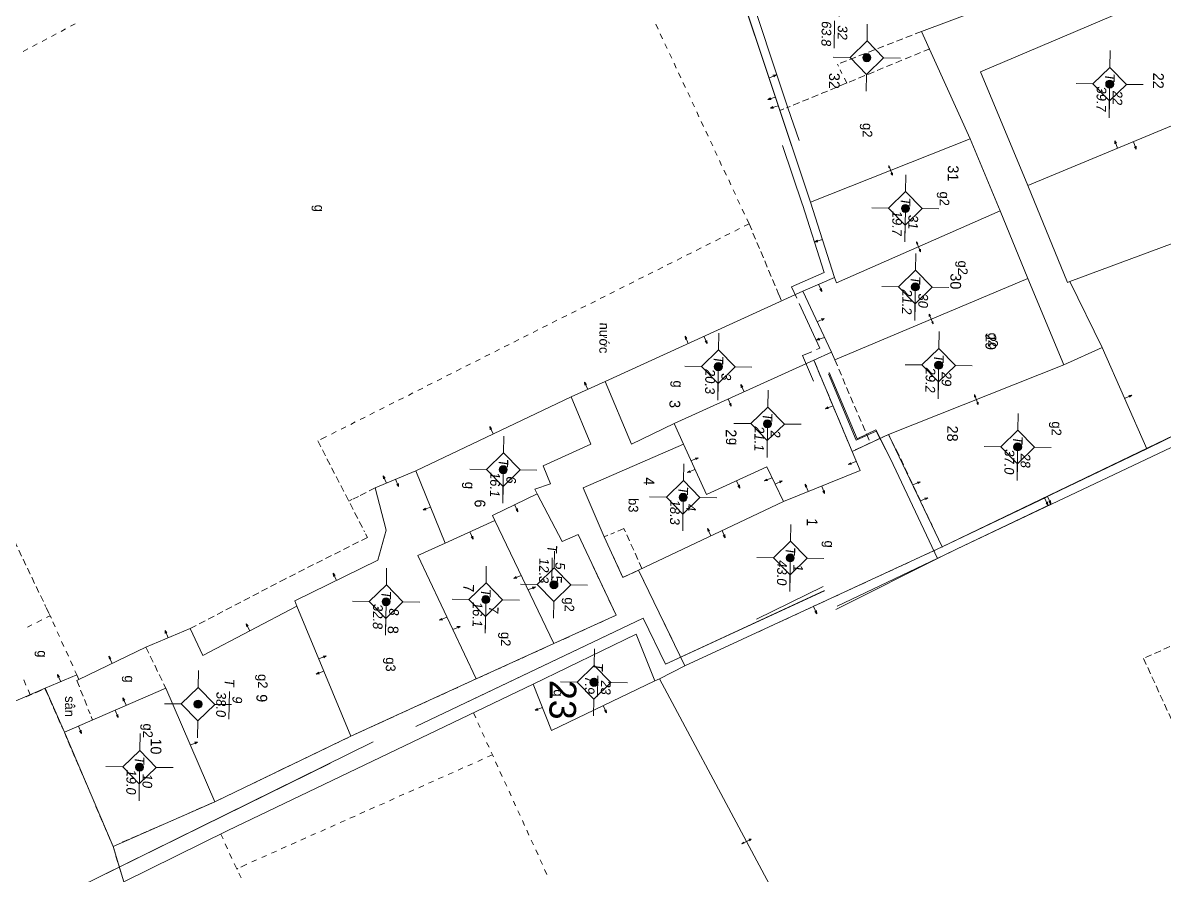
# Model space of a CAD drawing. Extents: x 601689 to 602595, y 1189742 to 1190763.
# Drawn here: x 602306.85 to 602349.33, y 1190110.62 to 1190142.35 of the extents above; entities that cross this region are included whole.
import ezdxf
from ezdxf.enums import TextEntityAlignment as Align

# ---------------------------------------------------------------- set-up
doc = ezdxf.new("R2010")
doc.units = 0
doc.header["$MEASUREMENT"] = 0
doc.linetypes.add('HIDDEN', pattern=[0.375, 0.25, -0.125])
for name, color, linetype in [('10', 250, 'Continuous'), ('11', 7, 'Continuous'), ('13', 7, 'Continuous'), ('14', 7, 'Continuous'), ('15', 7, 'Continuous'), ('16', 7, 'Continuous'), ('22', 7, 'Continuous'), ('25', 7, 'Continuous'), ('53', 7, 'Continuous'), ('57', 7, 'Continuous')]:
    doc.layers.add(name, color=color, linetype=linetype)
doc.styles.add('TXT', font='vnshx.shx')

# ---------------------------------------------------------------- blocks, each defined once
blk = doc.blocks.new('NH3R')
at = {"layer": '16', "color": 7, "linetype": 'Continuous', "lineweight": 0}
for p, q in [((0, 0), (0.297, -0.005)), ((0.297, -0.005), (0.186, 0.031)), ((0.297, -0.005), (0.189, -0.033))]:
    blk.add_line(p, q, dxfattribs=at)
blk = doc.blocks.new('*M554554554554')
at = {"layer": '13', "color": 3, "linetype": 'Continuous', "lineweight": 0}
blk.add_line((602714.827, 1190002.488), (602715.847, 1190002.488), dxfattribs=at)
at = {"layer": '13', "color": 3, "linetype": 'Continuous', "lineweight": 0, "style": 'TXT', "oblique": 7.6055}
blk.add_text('T', height=0.36, dxfattribs=at).set_placement((602714.63, 1190002.488), align=Align.MIDDLE_RIGHT)
for s, p in [('1', (602714.977, 1190002.788)), ('43.0', (602714.827, 1190002.188))]:
    blk.add_text(s, height=0.36, dxfattribs=at).set_placement(p, align=Align.MIDDLE_LEFT)
blk = doc.blocks.new('*M555555555555')
at = {"layer": '13', "color": 3, "linetype": 'Continuous', "lineweight": 0}
blk.add_line((602709.847, 1190001.57), (602710.867, 1190001.57), dxfattribs=at)
at = {"layer": '13', "color": 3, "linetype": 'Continuous', "lineweight": 0, "style": 'TXT', "oblique": 7.6055}
blk.add_text('T', height=0.36, dxfattribs=at).set_placement((602709.65, 1190001.57), align=Align.MIDDLE_RIGHT)
for s, p in [('2', (602709.997, 1190001.87)), ('21.1', (602709.847, 1190001.27))]:
    blk.add_text(s, height=0.36, dxfattribs=at).set_placement(p, align=Align.MIDDLE_LEFT)
blk = doc.blocks.new('*M556556556556')
at = {"layer": '13', "color": 3, "linetype": 'Continuous', "lineweight": 0}
blk.add_line((602707.745, 1189999.708), (602708.765, 1189999.708), dxfattribs=at)
at = {"layer": '13', "color": 3, "linetype": 'Continuous', "lineweight": 0, "style": 'TXT', "oblique": 7.6055}
for s, p in [('3', (602707.895, 1190000.008)), ('20.3', (602707.745, 1189999.408))]:
    blk.add_text(s, height=0.36, dxfattribs=at).set_placement(p, align=Align.MIDDLE_LEFT)
blk.add_text('T', height=0.36, dxfattribs=at).set_placement((602707.548, 1189999.708), align=Align.MIDDLE_RIGHT)
blk = doc.blocks.new('*M557557557557')
at = {"layer": '13', "color": 3, "linetype": 'Continuous', "lineweight": 0}
blk.add_line((602712.63, 1189998.472), (602713.65, 1189998.472), dxfattribs=at)
at = {"layer": '13', "color": 3, "linetype": 'Continuous', "lineweight": 0, "style": 'TXT', "oblique": 7.6055}
for s, p in [('4', (602712.78, 1189998.772)), ('18.3', (602712.63, 1189998.172))]:
    blk.add_text(s, height=0.36, dxfattribs=at).set_placement(p, align=Align.MIDDLE_LEFT)
blk.add_text('T', height=0.36, dxfattribs=at).set_placement((602712.433, 1189998.472), align=Align.MIDDLE_RIGHT)
blk = doc.blocks.new('*M558558558558')
at = {"layer": '13', "color": 3, "linetype": 'Continuous', "lineweight": 0}
blk.add_line((602715.953, 1189993.709), (602716.973, 1189993.709), dxfattribs=at)
at = {"layer": '13', "color": 3, "linetype": 'Continuous', "lineweight": 0, "style": 'TXT', "oblique": 7.6055}
for s, p in [('5', (602716.103, 1189994.009)), ('12.3', (602715.953, 1189993.409))]:
    blk.add_text(s, height=0.36, dxfattribs=at).set_placement(p, align=Align.MIDDLE_LEFT)
blk.add_text('T', height=0.36, dxfattribs=at).set_placement((602715.756, 1189993.709), align=Align.MIDDLE_RIGHT)
blk = doc.blocks.new('*M559559559559')
at = {"layer": '13', "color": 3, "linetype": 'Continuous', "lineweight": 0}
blk.add_line((602711.698, 1189991.761), (602712.718, 1189991.761), dxfattribs=at)
at = {"layer": '13', "color": 3, "linetype": 'Continuous', "lineweight": 0, "style": 'TXT', "oblique": 7.6055}
for s, p in [('6', (602711.848, 1189992.061)), ('16.1', (602711.698, 1189991.461))]:
    blk.add_text(s, height=0.36, dxfattribs=at).set_placement(p, align=Align.MIDDLE_LEFT)
blk.add_text('T', height=0.36, dxfattribs=at).set_placement((602711.501, 1189991.761), align=Align.MIDDLE_RIGHT)
blk = doc.blocks.new('*M560560560560')
at = {"layer": '13', "color": 3, "linetype": 'Continuous', "lineweight": 0}
blk.add_line((602716.542, 1189991.18), (602717.562, 1189991.18), dxfattribs=at)
at = {"layer": '13', "color": 3, "linetype": 'Continuous', "lineweight": 0, "style": 'TXT', "oblique": 7.6055}
for s, p in [('7', (602716.692, 1189991.48)), ('16.1', (602716.542, 1189990.88))]:
    blk.add_text(s, height=0.36, dxfattribs=at).set_placement(p, align=Align.MIDDLE_LEFT)
blk.add_text('T', height=0.36, dxfattribs=at).set_placement((602716.345, 1189991.18), align=Align.MIDDLE_RIGHT)
blk = doc.blocks.new('*M561561561561')
at = {"layer": '13', "color": 3, "linetype": 'Continuous', "lineweight": 0}
blk.add_line((602716.675, 1189987.472), (602717.695, 1189987.472), dxfattribs=at)
at = {"layer": '13', "color": 3, "linetype": 'Continuous', "lineweight": 0, "style": 'TXT', "oblique": 7.6055}
for s, p in [('8', (602716.825, 1189987.772)), ('32.8', (602716.675, 1189987.172))]:
    blk.add_text(s, height=0.36, dxfattribs=at).set_placement(p, align=Align.MIDDLE_LEFT)
blk.add_text('T', height=0.36, dxfattribs=at).set_placement((602716.478, 1189987.472), align=Align.MIDDLE_RIGHT)
blk = doc.blocks.new('*M562562562562')
at = {"layer": '13', "color": 3, "linetype": 'Continuous', "lineweight": 0}
blk.add_line((602720.59, 1189980.529), (602721.61, 1189980.529), dxfattribs=at)
at = {"layer": '13', "color": 3, "linetype": 'Continuous', "lineweight": 0, "style": 'TXT', "oblique": 7.6055}
for s, p in [('9', (602720.74, 1189980.829)), ('38.0', (602720.59, 1189980.229))]:
    blk.add_text(s, height=0.36, dxfattribs=at).set_placement(p, align=Align.MIDDLE_LEFT)
blk.add_text('T', height=0.36, dxfattribs=at).set_placement((602720.393, 1189980.529), align=Align.MIDDLE_RIGHT)
blk = doc.blocks.new('*M563563563563')
at = {"layer": '13', "color": 3, "linetype": 'Continuous', "lineweight": 0}
blk.add_line((602722.965, 1189978.386), (602723.985, 1189978.386), dxfattribs=at)
at = {"layer": '13', "color": 3, "linetype": 'Continuous', "lineweight": 0, "style": 'TXT', "oblique": 7.6055}
for s, p in [('10', (602723.115, 1189978.686)), ('19.0', (602722.965, 1189978.086))]:
    blk.add_text(s, height=0.36, dxfattribs=at).set_placement(p, align=Align.MIDDLE_LEFT)
blk.add_text('T', height=0.36, dxfattribs=at).set_placement((602722.768, 1189978.386), align=Align.MIDDLE_RIGHT)
blk = doc.blocks.new('CENTRD')
at = {"layer": '11', "linetype": 'Continuous', "lineweight": 0}
h = blk.add_hatch(color=2, dxfattribs=at)
edge = h.paths.add_edge_path()
edge.add_arc((0, 0), 0.15, 0, 360)
at = {"layer": '11', "color": 2, "linetype": 'Continuous', "lineweight": 0}
for p, q in [((0, 1.25), (0, 0.625)), ((0, 0.625), (-0.625, 0)), ((0.625, 0), (0, 0.625)), ((-0.625, 0), (-1.25, 0)), ((-0.625, 0), (0, -0.625)), ((0, -0.625), (0.625, 0)), ((1.25, 0), (0.625, 0)), ((0, -0.625), (0, -1.25))]:
    blk.add_line(p, q, dxfattribs=at)
blk.add_circle((0, 0), 0.15, dxfattribs=at)
blk = doc.blocks.new('NH3')
at = {"layer": '16', "color": 7, "linetype": 'Continuous', "lineweight": 0}
for p, q in [((-0.199, -0.002), (-0.113, 0.021)), ((0.197, -0.012), (0.107, 0.015)), ((-0.199, -0.002), (0.197, -0.012)), ((-0.199, -0.002), (-0.116, -0.035)), ((0.197, -0.012), (0.104, -0.027))]:
    blk.add_line(p, q, dxfattribs=at)
blk = doc.blocks.new('*M3154315431543154')
at = {"layer": '13', "color": 3, "linetype": 'Continuous', "lineweight": 0}
blk.add_line((602719.565, 1189995.252), (602720.33, 1189995.252), dxfattribs=at)
at = {"layer": '13', "color": 3, "linetype": 'Continuous', "lineweight": 0, "style": 'TXT', "oblique": 7.6055}
blk.add_text('T', height=0.36, dxfattribs=at).set_placement((602719.368, 1189995.252), align=Align.MIDDLE_RIGHT)
for s, p in [('23', (602719.715, 1189995.552)), ('7.9', (602719.565, 1189994.952))]:
    blk.add_text(s, height=0.36, dxfattribs=at).set_placement(p, align=Align.MIDDLE_LEFT)
blk = doc.blocks.new('*M3198319831983198')
at = {"layer": '13', "color": 3, "linetype": 'Continuous', "lineweight": 0}
blk.add_line((602697.018, 1190014.118), (602698.038, 1190014.118), dxfattribs=at)
at = {"layer": '13', "color": 3, "linetype": 'Continuous', "lineweight": 0, "style": 'TXT', "oblique": 7.6055}
for s, p in [('22', (602697.168, 1190014.418)), ('39.7', (602697.018, 1190013.818))]:
    blk.add_text(s, height=0.36, dxfattribs=at).set_placement(p, align=Align.MIDDLE_LEFT)
blk.add_text('T', height=0.36, dxfattribs=at).set_placement((602696.821, 1190014.118), align=Align.MIDDLE_RIGHT)
blk = doc.blocks.new('*M3200320032003200')
at = {"layer": '13', "color": 3, "linetype": 'Continuous', "lineweight": 0}
blk.add_line((602710.573, 1190010.889), (602711.593, 1190010.889), dxfattribs=at)
at = {"layer": '13', "color": 3, "linetype": 'Continuous', "lineweight": 0, "style": 'TXT', "oblique": 7.6055}
blk.add_text('T', height=0.36, dxfattribs=at).set_placement((602710.376, 1190010.889), align=Align.MIDDLE_RIGHT)
for s, p in [('28', (602710.723, 1190011.189)), ('37.0', (602710.573, 1190010.589))]:
    blk.add_text(s, height=0.36, dxfattribs=at).set_placement(p, align=Align.MIDDLE_LEFT)
blk = doc.blocks.new('*M3209320932093209')
at = {"layer": '13', "color": 3, "linetype": 'Continuous', "lineweight": 0}
blk.add_line((602707.573, 1190007.907), (602708.593, 1190007.907), dxfattribs=at)
at = {"layer": '13', "color": 3, "linetype": 'Continuous', "lineweight": 0, "style": 'TXT', "oblique": 7.6055}
blk.add_text('T', height=0.36, dxfattribs=at).set_placement((602707.376, 1190007.907), align=Align.MIDDLE_RIGHT)
for s, p in [('29', (602707.723, 1190008.207)), ('29.2', (602707.573, 1190007.607))]:
    blk.add_text(s, height=0.36, dxfattribs=at).set_placement(p, align=Align.MIDDLE_LEFT)
blk = doc.blocks.new('*M3210321032103210')
at = {"layer": '13', "color": 3, "linetype": 'Continuous', "lineweight": 0}
blk.add_line((602704.672, 1190006.995), (602705.692, 1190006.995), dxfattribs=at)
at = {"layer": '13', "color": 3, "linetype": 'Continuous', "lineweight": 0, "style": 'TXT', "oblique": 7.6055}
for s, p in [('30', (602704.822, 1190007.295)), ('21.2', (602704.672, 1190006.695))]:
    blk.add_text(s, height=0.36, dxfattribs=at).set_placement(p, align=Align.MIDDLE_LEFT)
blk.add_text('T', height=0.36, dxfattribs=at).set_placement((602704.475, 1190006.995), align=Align.MIDDLE_RIGHT)
blk = doc.blocks.new('*M3213321332133213')
at = {"layer": '13', "color": 3, "linetype": 'Continuous', "lineweight": 0}
blk.add_line((602701.754, 1190006.583), (602702.774, 1190006.583), dxfattribs=at)
at = {"layer": '13', "color": 3, "linetype": 'Continuous', "lineweight": 0, "style": 'TXT', "oblique": 7.6055}
for s, p in [('31', (602701.904, 1190006.883)), ('19.7', (602701.754, 1190006.283))]:
    blk.add_text(s, height=0.36, dxfattribs=at).set_placement(p, align=Align.MIDDLE_LEFT)
blk.add_text('T', height=0.36, dxfattribs=at).set_placement((602701.557, 1190006.583), align=Align.MIDDLE_RIGHT)
blk = doc.blocks.new('*M3217321732173217')
at = {"layer": '13', "color": 3, "linetype": 'Continuous', "lineweight": 0}
blk.add_line((602696.165, 1190005.066), (602697.185, 1190005.066), dxfattribs=at)
at = {"layer": '13', "color": 3, "linetype": 'Continuous', "lineweight": 0, "style": 'TXT', "oblique": 7.6055}
for s, p in [('32', (602696.315, 1190005.366)), ('63.8', (602696.165, 1190004.766))]:
    blk.add_text(s, height=0.36, dxfattribs=at).set_placement(p, align=Align.MIDDLE_LEFT)
blk.add_text('T', height=0.36, dxfattribs=at).set_placement((602695.968, 1190005.066), align=Align.MIDDLE_RIGHT)

msp = doc.modelspace()

# ---------------------------------------------------------------- linework, layer by layer
at = {"layer": '10', "color": 7, "linetype": 'Continuous', "lineweight": 0}
for p, q in [((602336.172, 1190135.682), (602333.405, 1190143.97)), ((602352.106, 1190139.554), (602344.25, 1190136.301)), ((602342.104, 1190138.041), (602336.172, 1190135.682)), ((602343.228, 1190135.355), (602342.104, 1190138.041)), ((602337.063, 1190132.879), (602336.172, 1190135.682)), ((602344.253, 1190132.841), (602343.228, 1190135.355)), ((602345.589, 1190129.622), (602344.253, 1190132.841)), ((602345.822, 1190132.719), (602347.018, 1190130.263)), ((602328.53, 1190128.996), (602335.885, 1190132.365)), ((602347.018, 1190130.263), (602345.589, 1190129.622)), ((602347.018, 1190130.263), (602348.685, 1190126.49)), ((602336.29, 1190129.799), (602331.098, 1190127.44)), ((602337.714, 1190126.4), (602336.29, 1190129.799)), ((602345.589, 1190129.622), (602339.073, 1190127.032)), ((602328.53, 1190128.996), (602327.261, 1190128.433)), ((602327.261, 1190128.433), (602321.484, 1190125.673)), ((602331.437, 1190126.666), (602331.098, 1190127.44)), ((602321.484, 1190125.673), (602322.567, 1190122.988)), ((602335.159, 1190124.535), (602329.763, 1190121.979)), ((602324.418, 1190123.822), (602322.567, 1190122.988)), ((602326.616, 1190119.242), (602324.418, 1190123.822)), ((602317.054, 1190120.633), (602319.058, 1190115.795)), ((602323.728, 1190117.931), (602326.616, 1190119.242)), ((602319.058, 1190115.795), (602323.728, 1190117.931)), ((602330.547, 1190117.927), (602330.376, 1190117.86)), ((602308.399, 1190115.942), (602307.682, 1190117.581)), ((602313.994, 1190113.354), (602319.058, 1190115.795))]:
    msp.add_line(p, q, dxfattribs=at)
for points in [[(602335.885, 1190132.365), (602337.063, 1190132.879), (602336.172, 1190135.682), (602333.405, 1190143.97), (602327.597, 1190155.05)], [(602333.405, 1190143.97), (602341.783, 1190146.785), (602343.193, 1190143.105), (602340.298, 1190142.035), (602342.104, 1190138.041)], [(602350.465, 1190143.926), (602342.498, 1190140.525), (602344.25, 1190136.301)], [(602361.857, 1190138.92), (602358.381, 1190137.037), (602358.255, 1190137.339), (602345.822, 1190132.719)], [(602344.25, 1190136.301), (602345.731, 1190132.69), (602345.822, 1190132.719)], [(602343.228, 1190135.355), (602337.13, 1190132.678), (602337.063, 1190132.879)], [(602330.547, 1190117.927), (602331.494, 1190118.415), (602341.066, 1190122.844), (602350.7, 1190127.482), (602360.431, 1190131.929), (602364.54, 1190133.963), (602367.649, 1190127.33), (602368.343, 1190127.66), (602388.284, 1190083.904), (602390.137, 1190084.809), (602396.922, 1190069.935), (602423.554, 1190047.989), (602396.406, 1190034.47), (602384.217, 1190028.737), (602376.019, 1190024.509)], [(602336.945, 1190130.091), (602335.885, 1190132.365), (602337.063, 1190132.879)], [(602344.253, 1190132.841), (602337.07, 1190129.809), (602336.945, 1190130.091)], [(602336.29, 1190129.799), (602336.945, 1190130.091), (602335.885, 1190132.365)], [(602336.945, 1190130.091), (602336.29, 1190129.799), (602337.714, 1190126.4), (602339.073, 1190127.032)], [(602348.685, 1190126.49), (602350.7, 1190127.482), (602355.108, 1190129.502)], [(602331.098, 1190127.44), (602329.507, 1190126.672), (602328.53, 1190128.996)], [(602325.992, 1190124.82), (602325.904, 1190124.992), (602326.487, 1190125.194), (602326.216, 1190125.858), (602327.997, 1190126.663), (602327.261, 1190128.433)], [(602329.763, 1190121.979), (602331.494, 1190118.415), (602341.066, 1190122.844), (602339.073, 1190127.032), (602337.714, 1190126.4)], [(602339.073, 1190127.032), (602341.066, 1190122.844), (602348.685, 1190126.49)], [(602329.763, 1190121.979), (602329.189, 1190121.707), (602328.49, 1190123.217), (602327.705, 1190125.037), (602331.437, 1190126.666)], [(602331.437, 1190126.666), (602332.292, 1190124.794), (602334.546, 1190125.823), (602335.159, 1190124.535)], [(602335.159, 1190124.535), (602338.015, 1190125.686), (602337.714, 1190126.4)], [(602321.484, 1190125.673), (602319.964, 1190125.044), (602320.373, 1190123.468), (602320.067, 1190122.352), (602316.977, 1190120.834), (602317.054, 1190120.633)], [(602325.992, 1190124.82), (602324.331, 1190124.013), (602324.418, 1190123.822)], [(602326.616, 1190119.242), (602328.93, 1190120.3), (602327.521, 1190123.31), (602326.927, 1190123.047), (602325.992, 1190124.82)], [(602322.567, 1190122.988), (602321.55, 1190122.522), (602323.728, 1190117.931)], [(602307.682, 1190117.581), (602308.858, 1190118.085), (602308.937, 1190117.904), (602311.433, 1190119.11), (602313.083, 1190119.807), (602313.549, 1190118.801), (602317.054, 1190120.633)], [(602325.845, 1190117.733), (602329.68, 1190119.59), (602330.376, 1190117.86)], [(602325.106, 1190075.55), (602316.472, 1190096.409), (602310.613, 1190110.371), (602314.48, 1190112.288), (602325.845, 1190117.733)], [(602325.845, 1190117.733), (602326.531, 1190116.013), (602330.376, 1190117.86)], [(602342.051, 1190089.628), (602340.507, 1190093.03), (602337.649, 1190099.059), (602340.065, 1190100.196), (602337.022, 1190105.818), (602330.547, 1190117.927)], [(602297.034, 1190111.947), (602297.101, 1190111.756), (602302.604, 1190113.331), (602301.967, 1190115.11), (602307.682, 1190117.581)], [(602313.994, 1190113.354), (602312.172, 1190117.59), (602308.399, 1190115.942)], [(602308.399, 1190115.942), (602310.212, 1190111.696), (602313.994, 1190113.354)]]:
    msp.add_lwpolyline(points, dxfattribs=at)
at = {"layer": '14', "color": 6, "linetype": 'HIDDEN', "lineweight": 0}
for p, q in [((602308.801, 1190142.318), (602308.63, 1190142.23)), ((602308.096, 1190141.947), (602307.924, 1190141.849)), ((602308.448, 1190142.132), (602308.277, 1190142.034)), ((602330.499, 1190142.12), (602330.412, 1190142.301)), ((602330.664, 1190141.757), (602330.577, 1190141.938)), ((602340.298, 1190142.035), (602337.172, 1190140.809)), ((602307.391, 1190141.567), (602307.22, 1190141.469)), ((602307.743, 1190141.752), (602307.572, 1190141.664)), ((602330.829, 1190141.395), (602330.752, 1190141.576)), ((602307.038, 1190141.381), (602306.867, 1190141.284)), ((602331.005, 1190141.033), (602330.917, 1190141.214)), ((602340.61, 1190141.391), (602335.269, 1190139.184)), ((602331.17, 1190140.671), (602331.092, 1190140.852)), ((602337.211, 1190140.738), (602337.172, 1190140.809)), ((602331.344, 1190140.308), (602331.257, 1190140.489)), ((602337.337, 1190140.466), (602337.269, 1190140.607)), ((602337.522, 1190140.113), (602337.435, 1190140.295)), ((602331.51, 1190139.946), (602331.422, 1190140.127)), ((602331.685, 1190139.583), (602331.597, 1190139.764)), ((602331.85, 1190139.221), (602331.762, 1190139.402)), ((602332.014, 1190138.859), (602331.937, 1190139.039)), ((602335.169, 1190139.146), (602335.028, 1190139.088)), ((602332.19, 1190138.497), (602332.103, 1190138.678)), ((602332.355, 1190138.134), (602332.277, 1190138.315)), ((602332.53, 1190137.772), (602332.442, 1190137.953)), ((602332.695, 1190137.409), (602332.607, 1190137.591)), ((602332.86, 1190137.047), (602332.783, 1190137.228)), ((602333.035, 1190136.684), (602332.947, 1190136.866)), ((602333.2, 1190136.323), (602333.122, 1190136.504)), ((602333.375, 1190135.96), (602333.288, 1190136.142)), ((602333.54, 1190135.598), (602333.453, 1190135.779)), ((602333.715, 1190135.235), (602333.627, 1190135.417)), ((602333.528, 1190134.698), (602333.347, 1190134.6)), ((602333.881, 1190134.873), (602333.699, 1190134.785)), ((602333.881, 1190134.873), (602333.792, 1190135.054)), ((602333.881, 1190134.873), (602334.994, 1190132.227)), ((602332.813, 1190134.337), (602332.631, 1190134.24)), ((602333.165, 1190134.513), (602332.984, 1190134.426)), ((602332.097, 1190133.978), (602331.916, 1190133.88)), ((602332.45, 1190134.152), (602332.269, 1190134.065)), ((602331.02, 1190133.432), (602330.839, 1190133.345)), ((602331.383, 1190133.617), (602331.202, 1190133.52)), ((602331.736, 1190133.793), (602331.554, 1190133.704)), ((602330.305, 1190133.072), (602330.124, 1190132.984)), ((602330.668, 1190133.257), (602330.486, 1190133.16)), ((602329.591, 1190132.712), (602329.419, 1190132.624)), ((602329.953, 1190132.897), (602329.771, 1190132.809)), ((602328.523, 1190132.176), (602328.342, 1190132.089)), ((602328.875, 1190132.351), (602328.704, 1190132.264)), ((602329.238, 1190132.537), (602329.057, 1190132.449)), ((602335.004, 1190132.217), (602335.081, 1190132.026)), ((602327.808, 1190131.817), (602327.626, 1190131.728)), ((602328.16, 1190131.992), (602327.989, 1190131.904)), ((602326.731, 1190131.281), (602326.559, 1190131.184)), ((602327.093, 1190131.456), (602326.912, 1190131.369)), ((602327.446, 1190131.631), (602327.275, 1190131.543)), ((602326.015, 1190130.921), (602325.844, 1190130.823)), ((602326.378, 1190131.095), (602326.197, 1190131.008)), ((602325.31, 1190130.561), (602325.13, 1190130.462)), ((602325.663, 1190130.736), (602325.481, 1190130.648)), ((602324.233, 1190130.015), (602324.052, 1190129.928)), ((602324.596, 1190130.2), (602324.414, 1190130.103)), ((602324.948, 1190130.375), (602324.767, 1190130.288)), ((602323.518, 1190129.655), (602323.336, 1190129.567)), ((602323.88, 1190129.839), (602323.699, 1190129.742)), ((602337.07, 1190129.809), (602338.389, 1190126.72)), ((602303.63, 1190129.157), (602307.703, 1190120.631)), ((602322.803, 1190129.295), (602322.622, 1190129.207)), ((602323.165, 1190129.48), (602322.985, 1190129.392)), ((602321.736, 1190128.759), (602321.554, 1190128.672)), ((602322.088, 1190128.934), (602321.907, 1190128.847)), ((602322.451, 1190129.119), (602322.27, 1190129.032)), ((602321.02, 1190128.399), (602320.84, 1190128.311)), ((602321.373, 1190128.575), (602321.202, 1190128.486)), ((602320.306, 1190128.039), (602320.125, 1190127.952)), ((602320.659, 1190128.214), (602320.487, 1190128.127)), ((602319.228, 1190127.504), (602319.057, 1190127.406)), ((602319.591, 1190127.679), (602319.409, 1190127.591)), ((602319.943, 1190127.863), (602319.772, 1190127.766)), ((602318.514, 1190127.143), (602318.342, 1190127.046)), ((602318.875, 1190127.319), (602318.695, 1190127.23)), ((602367.649, 1190127.33), (602348.559, 1190118.691)), ((602318.161, 1190126.958), (602317.829, 1190126.793)), ((602317.829, 1190126.793), (602319.573, 1190123.408)), ((602319.964, 1190125.044), (602319.351, 1190124.732)), ((602319.099, 1190124.605), (602318.988, 1190124.547)), ((602319.341, 1190124.722), (602319.139, 1190124.625)), ((602319.68, 1190123.197), (602316.648, 1190121.669)), ((602319.611, 1190123.328), (602319.68, 1190123.197)), ((602328.621, 1190123.275), (602328.49, 1190123.217)), ((602329.224, 1190123.526), (602328.731, 1190123.323)), ((602329.263, 1190123.446), (602329.224, 1190123.526)), ((602329.894, 1190122.037), (602329.273, 1190123.425)), ((602313.083, 1190119.807), (602316.648, 1190121.669)), ((602307.723, 1190120.591), (602307.82, 1190120.38)), ((602307.83, 1190120.349), (602307.869, 1190120.279)), ((602307.023, 1190119.85), (602307.194, 1190119.939)), ((602307.375, 1190120.026), (602307.557, 1190120.123)), ((602307.976, 1190120.057), (602308.053, 1190119.866)), ((602308.13, 1190119.685), (602308.218, 1190119.504)), ((602308.296, 1190119.323), (602308.384, 1190119.142)), ((602308.461, 1190118.961), (602308.548, 1190118.78)), ((602311.433, 1190119.11), (602312.045, 1190117.852)), ((602308.626, 1190118.599), (602308.713, 1190118.417)), ((602348.559, 1190118.691), (602358.561, 1190096.912)), ((602308.79, 1190118.226), (602308.858, 1190118.085)), ((602306.963, 1190117.701), (602306.886, 1190117.892)), ((602308.866, 1190117.865), (602308.937, 1190117.904)), ((602308.866, 1190117.865), (602309.262, 1190116.879)), ((602312.095, 1190117.741), (602312.172, 1190117.59)), ((602307.128, 1190117.339), (602307.051, 1190117.521)), ((602309.291, 1190116.789), (602309.359, 1190116.628)), ((602309.398, 1190116.528), (602309.446, 1190116.398)), ((602323.62, 1190116.663), (602323.708, 1190116.482)), ((602323.785, 1190116.3), (602323.872, 1190116.119)), ((602323.95, 1190115.938), (602324.038, 1190115.757)), ((602324.115, 1190115.566), (602324.203, 1190115.384)), ((602324.28, 1190115.204), (602324.367, 1190115.023)), ((602323.594, 1190114.773), (602323.413, 1190114.696)), ((602323.966, 1190114.938), (602323.785, 1190114.86)), ((602324.329, 1190115.103), (602324.147, 1190115.025)), ((602324.445, 1190114.842), (602324.532, 1190114.66)), ((602322.498, 1190114.288), (602322.316, 1190114.211)), ((602322.87, 1190114.452), (602322.689, 1190114.375)), ((602323.231, 1190114.618), (602323.051, 1190114.531)), ((602324.611, 1190114.479), (602324.698, 1190114.298)), ((602321.773, 1190113.968), (602321.592, 1190113.88)), ((602322.135, 1190114.123), (602321.954, 1190114.046)), ((602324.775, 1190114.117), (602324.863, 1190113.936)), ((602320.677, 1190113.473), (602320.495, 1190113.396)), ((602321.038, 1190113.638), (602320.857, 1190113.561)), ((602321.4, 1190113.803), (602321.219, 1190113.715)), ((602324.95, 1190113.754), (602325.027, 1190113.573)), ((602319.942, 1190113.153), (602319.76, 1190113.065)), ((602320.314, 1190113.307), (602320.123, 1190113.23)), ((602325.115, 1190113.382), (602325.193, 1190113.201)), ((602325.28, 1190113.019), (602325.358, 1190112.839)), ((602318.844, 1190112.658), (602318.663, 1190112.58)), ((602319.217, 1190112.823), (602319.026, 1190112.745)), ((602319.579, 1190112.988), (602319.398, 1190112.911)), ((602325.445, 1190112.658), (602325.523, 1190112.477)), ((602314.218, 1190112.152), (602314.305, 1190111.971)), ((602317.748, 1190112.173), (602317.567, 1190112.095)), ((602318.121, 1190112.338), (602317.939, 1190112.251)), ((602318.482, 1190112.503), (602318.302, 1190112.416)), ((602325.61, 1190112.295), (602325.687, 1190112.114)), ((602314.382, 1190111.789), (602314.47, 1190111.608)), ((602317.024, 1190111.853), (602316.842, 1190111.766)), ((602317.386, 1190112.008), (602317.205, 1190111.93)), ((602325.776, 1190111.933), (602325.853, 1190111.752)), ((602314.548, 1190111.427), (602314.636, 1190111.246)), ((602315.927, 1190111.358), (602315.746, 1190111.281)), ((602316.289, 1190111.523), (602316.108, 1190111.445)), ((602316.651, 1190111.689), (602316.47, 1190111.6)), ((602325.94, 1190111.571), (602326.028, 1190111.379)), ((602314.723, 1190111.064), (602314.8, 1190110.883)), ((602315.193, 1190111.038), (602314.82, 1190110.853)), ((602315.555, 1190111.193), (602315.374, 1190111.116)), ((602326.105, 1190111.198), (602326.192, 1190111.017)), ((602314.83, 1190110.873), (602314.81, 1190110.863)), ((602314.888, 1190110.702), (602314.975, 1190110.521)), ((602326.27, 1190110.836), (602326.358, 1190110.654))]:
    msp.add_line(p, q, dxfattribs=at)
msp.add_lwpolyline([(602307.738, 1190120.211), (602307.869, 1190120.279), (602307.918, 1190120.188)], dxfattribs=at)
at = {"layer": '22', "color": 7, "linetype": 'HIDDEN', "lineweight": 0}
for p, q in [((602337.714, 1190126.4), (602336.29, 1190129.799)), ((602339.073, 1190127.032), (602337.714, 1190126.4)), ((602339.452, 1190126.276), (602339.073, 1190127.032)), ((602341.066, 1190122.844), (602339.452, 1190126.276)), ((602334.242, 1190119.687), (602341.066, 1190122.844)), ((602329.189, 1190121.707), (602328.82, 1190122.502)), ((602329.763, 1190121.979), (602329.189, 1190121.707)), ((602331.494, 1190118.415), (602329.763, 1190121.979)), ((602306.977, 1190117.262), (602307.681, 1190117.561)), ((602308.399, 1190115.942), (602307.681, 1190117.561)), ((602308.399, 1190115.942), (602310.212, 1190111.696)), ((602310.212, 1190111.696), (602310.613, 1190110.371))]:
    msp.add_line(p, q, dxfattribs=at)
for points in [[(602319.058, 1190115.795), (602323.728, 1190117.931), (602326.616, 1190119.242), (602328.93, 1190120.3), (602327.803, 1190122.706)], [(602310.212, 1190111.696), (602313.994, 1190113.354), (602319.058, 1190115.795)]]:
    msp.add_lwpolyline(points, dxfattribs=at)
at = {"layer": '25', "color": 7, "linetype": 'Continuous', "lineweight": 0}
for p, q in [((602341.066, 1190122.844), (602344.951, 1190124.701)), ((602325.845, 1190117.733), (602329.68, 1190119.59)), ((602329.68, 1190119.59), (602330.376, 1190117.86)), ((602310.212, 1190111.696), (602310.613, 1190110.371))]:
    msp.add_line(p, q, dxfattribs=at)
for points in [[(602330.376, 1190117.86), (602330.547, 1190117.927), (602331.494, 1190118.415)], [(602316.472, 1190096.409), (602310.613, 1190110.371), (602314.48, 1190112.288), (602325.845, 1190117.733)]]:
    msp.add_lwpolyline(points, dxfattribs=at)
at = {"layer": '57', "color": 172, "linetype": 'Continuous', "lineweight": 0}
for p, q in [((602335.458, 1190132.522), (602335.653, 1190132.099)), ((602335.458, 1190132.522), (602335.653, 1190132.099)), ((602335.75, 1190131.907), (602336.517, 1190130.247)), ((602335.75, 1190131.907), (602336.517, 1190130.247)), ((602336.517, 1190130.247), (602336.386, 1190130.189)), ((602336.517, 1190130.247), (602336.386, 1190130.189)), ((602341.605, 1190122.766), (602349.586, 1190126.547)), ((602337.165, 1190120.638), (602341.423, 1190122.669)), ((602334.158, 1190120.148), (602336.635, 1190121.374))]:
    msp.add_line(p, q, dxfattribs=at)
for points in [[(602335.743, 1190137.968), (602335.329, 1190139.193), (602333.716, 1190144.056)], [(602335.743, 1190137.968), (602335.329, 1190139.193), (602333.716, 1190144.056)], [(602335.13, 1190137.786), (602335.87, 1190135.576), (602335.87, 1190135.586), (602336.676, 1190133.055), (602335.458, 1190132.522)], [(602335.13, 1190137.786), (602335.87, 1190135.576), (602335.87, 1190135.586), (602336.676, 1190133.055), (602335.458, 1190132.522)], [(602336.215, 1190130.11), (602335.873, 1190129.965), (602336.28, 1190129.009)], [(602336.215, 1190130.11), (602335.873, 1190129.965), (602336.28, 1190129.009)], [(602340.889, 1190122.407), (602339.14, 1190126.12), (602338.614, 1190127.157), (602337.87, 1190126.818), (602336.834, 1190129.282)], [(602340.889, 1190122.407), (602339.14, 1190126.12), (602338.614, 1190127.157), (602337.87, 1190126.818), (602336.834, 1190129.282)], [(602336.864, 1190129.332), (602337.901, 1190126.868), (602338.595, 1190127.198)], [(602338.595, 1190127.198), (602339.14, 1190126.12), (602340.889, 1190122.407)], [(602349.586, 1190126.547), (602341.605, 1190122.766), (602341.161, 1190122.543), (602337.114, 1190120.518)], [(602345.117, 1190124.429), (602341.605, 1190122.766), (602341.161, 1190122.543), (602337.165, 1190120.638)], [(602321.483, 1190116.162), (602329.939, 1190120.186), (602330.765, 1190118.475), (602336.683, 1190121.214)], [(602323.275, 1190117.018), (602329.939, 1190120.186), (602330.765, 1190118.475), (602336.693, 1190121.224)], [(602319.895, 1190115.584), (602307.943, 1190109.688), (602309.911, 1190105.091)], [(602318.304, 1190114.796), (602307.943, 1190109.688), (602315.26, 1190092.586), (602309.449, 1190090.356)]]:
    msp.add_lwpolyline(points, dxfattribs=at)

# ---------------------------------------------------------------- block references
at = {"layer": '11', "color": 2, "linetype": 'Continuous', "lineweight": 0, "rotation": 269.1680420500809}
for p in [(602338.263, 1190141.056), (602347.302, 1190140.071), (602339.699, 1190135.445), (602340.068, 1190132.522), (602340.938, 1190129.608), (602332.737, 1190129.555), (602334.569, 1190127.426), (602343.876, 1190126.565), (602324.734, 1190125.718), (602331.43, 1190124.688), (602335.414, 1190122.433), (602326.62, 1190121.435), (602320.373, 1190120.803), (602324.082, 1190120.883), (602328.11, 1190117.801), (602313.374, 1190116.99), (602311.197, 1190114.646)]:
    msp.add_blockref('CENTRD', p, dxfattribs=at)
at = {"layer": '13', "color": 3, "linetype": 'Continuous', "lineweight": 0, "rotation": 269.1680420500809}
for name, p in [('*M3217321732173217', (-578791.466, 1810053.807)), ('*M3198319831983198', (-578790.27, 1810052.359)), ('*M3213321332133213', (-578790.27, 1810052.359)), ('*M3210321032103210', (-578790.27, 1810052.359)), ('*M556556556556', (-578790.27, 1810052.359)), ('*M3209320932093209', (-578790.27, 1810052.359)), ('*M555555555555', (-578790.27, 1810052.359)), ('*M3200320032003200', (-578790.27, 1810052.359)), ('*M559559559559', (-578790.27, 1810052.359)), ('*M557557557557', (-578790.27, 1810052.359)), ('*M558558558558', (-578790.334, 1810053.438)), ('*M554554554554', (-578790.27, 1810052.359)), ('*M561561561561', (-578790.27, 1810052.359)), ('*M560560560560', (-578790.27, 1810052.359)), ('*M3154315431543154', (-578790.122, 1810052.679)), ('*M562562562562', (-578789.103, 1810052.901)), ('*M563563563563', (-578790.27, 1810052.359))]:
    msp.add_blockref(name, p, dxfattribs=at)
at = {"layer": '16', "color": 7, "linetype": 'Continuous', "lineweight": 0}
for name, p, xscale, yscale, rotation in [('NH3R', (602334.614, 1190140.294), 0.9999986308855916, 0.9999986308855916, 24.96215080679187), ('NH3R', (602334.865, 1190139.59), 1.000001476004235, 1.000001476004235, 198.5603924291894), ('NH3', (602340.179, 1190134.016), 1.000002269554699, 1.000002269554699, 113.6968536273758), ('NH3R', (602336.41, 1190131.228), 0.9999986308855916, 0.9999986308855916, 24.96215080679187), ('NH3R', (602336.41, 1190131.228), 0.9999986308855916, 0.9999986308855916, 24.96215080679187), ('NH3', (602340.662, 1190131.33), 1.000001381851933, 1.000001381851933, 292.8786485345689), ('NH3R', (602336.683, 1190130.645), 1.000001476004235, 1.000001476004235, 198.5603924291894), ('NH3R', (602336.998, 1190128.1), 1.000001614012584, 1.000001614012584, 202.7175965467039), ('NH3R', (602336.998, 1190128.1), 1.000001614012584, 1.000001614012584, 202.7175965467039), ('NH3R', (602331.865, 1190125.73), 0.9999985038923777, 0.9999985038923777, 204.5382667275784), ('NH3R', (602337.849, 1190126.028), 0.9999985038923777, 0.9999985038923777, 204.5382667275784), ('NH3R', (602333.419, 1190125.308), 0.9999985038923778, 0.9999985038923778, 294.5382667275784), ('NH3R', (602334.73, 1190125.42), 0.9999985038923777, 0.9999985038923777, 204.5382667275784), ('NH3R', (602336.586, 1190125.105), 0.9999980174842584, 0.9999980174842584, 291.9521155904783), ('NH3R', (602339.977, 1190125.149), 0.9999986308855916, 0.9999986308855916, 24.96215080679187), ('NH3R', (602340.259, 1190124.555), 1.000002068630106, 1.000002068630106, 25.17085566629843), ('NH3R', (602322.025, 1190124.325), 0.9999983049619698, 0.9999983049619698, 201.9645528239307), ('NH3R', (602323.492, 1190123.404), 0.9999988730324298, 0.9999988730324298, 294.2698466615709), ('NH3R', (602332.461, 1190123.262), 1.000001298032092, 1.000001298032092, 115.3497198903577), ('NH3R', (602332.874, 1190123.456), 0.9999985038923778, 0.9999985038923778, 294.5382667275784), ('NH3R', (602336.285, 1190120.629), 0.9999988260428936, 0.9999988260428936, 294.8306475485688), ('NH3R', (602315.302, 1190119.717), 0.9999986027720952, 0.9999986027720952, 117.5873934167242), ('NH3R', (602312.258, 1190119.459), 0.999998425178912, 0.999998425178912, 112.9206917458832), ('NH3R', (602326.193, 1190116.867), 0.9999983172460426, 0.9999983172460426, 201.7612470039685), ('NH3R', (602310.29, 1190116.765), 0.9999981325295636, 0.9999981325295636, 293.5952373840611), ('NH3R', (602308.922, 1190116.174), 0.9999981325295636, 0.9999981325295636, 293.5952373840611)]:
    msp.add_blockref(name, p, dxfattribs=dict(at, xscale=xscale, yscale=yscale, rotation=rotation))
for name, p, rotation in [('NH3R', (602334.96, 1190139.259), 196.7466771578915), ('NH3R', (602347.589, 1190137.685), 110.3840248080127), ('NH3R', (602348.182, 1190137.927), 292.4899494567944), ('NH3', (602339.138, 1190136.861), 111.6771623374033), ('NH3R', (602336.612, 1190134.285), 197.6450920120682), ('NH3R', (602336.469, 1190132.627), 293.5831812275144), ('NH3R', (602331.619, 1190130.414), 114.4310944660614), ('NH3R', (602332.203, 1190130.686), 294.6099940175743), ('NH3R', (602327.875, 1190128.705), 113.7863921665204), ('NH3R', (602333.695, 1190128.615), 114.4310944660614), ('NH3R', (602333.101, 1190128.353), 294.6099940175743), ('NH3', (602342.33, 1190128.326), 111.6771623374033), ('NH3R', (602347.852, 1190128.371), 23.85802315087635), ('NH3R', (602324.352, 1190127.053), 115.5765467930192), ('NH3R', (602331.719, 1190126.042), 25.42739708937573), ('NH3R', (602320.387, 1190125.218), 115.5765467930192), ('NH3R', (602320.729, 1190125.363), 292.5021409698504), ('NH3R', (602334.847, 1190125.18), 25.42739708937573), ('NH3R', (602336.083, 1190124.913), 114.4310944660614), ('NH3R', (602344.881, 1190124.672), 295.5705808780064), ('NH3R', (602344.991, 1190124.72), 295.5705808780064), ('NH3R', (602325.156, 1190124.422), 295.9166055682588), ('NH3R', (602318.527, 1190121.593), 116.1550080469724), ('NH3R', (602325.401, 1190121.779), 202.5021409698503), ('NH3R', (602325.653, 1190121.245), 23.27294271695832), ('NH3R', (602322.639, 1190120.226), 202.5021409698503), ('NH3R', (602322.852, 1190119.773), 23.27294271695832), ('NH3R', (602310.184, 1190118.507), 115.7792695650553), ('NH3R', (602317.868, 1190118.672), 23.27294271695832), ('NH3R', (602308.265, 1190117.824), 113.9893401326121), ('NH3R', (602318.051, 1190118.219), 202.5021409698503), ('NH3R', (602310.703, 1190116.95), 115.7792695650553), ('NH3R', (602328.454, 1190116.937), 295.6599508863766), ('NH3R', (602313.083, 1190115.468), 23.27294271695832), ('NH3', (602333.785, 1190111.873), 208.1366363980489)]:
    msp.add_blockref(name, p, dxfattribs=dict(at, rotation=rotation))

# ---------------------------------------------------------------- texts
at = {"layer": '15', "color": 7, "linetype": 'Continuous', "lineweight": 0, "style": 'TXT'}
for s, p in [('g2', (602338.292, 1190138.622)), ('g2', (602341.157, 1190136.073)), ('g', (602317.889, 1190135.582)), ('g2', (602341.842, 1190133.504)), (' n%%173%%237c', (602328.502, 1190131.327)), ('g2', (602342.965, 1190130.819)), ('g', (602331.24, 1190129.039)), ('g2', (602345.33, 1190127.516)), ('g', (602333.311, 1190126.9)), ('g', (602323.488, 1190125.265)), ('b3', (602329.58, 1190124.661)), ('g', (602336.869, 1190123.081)), ('g2', (602327.199, 1190120.963)), ('g2', (602324.831, 1190119.677)), ('g', (602307.581, 1190118.993)), ('g3', (602320.548, 1190118.735)), ('g', (602310.828, 1190118.058)), ('g2', (602315.789, 1190118.11)), ('s%%169n', (602308.608, 1190117.289)), ('g', (602326.792, 1190117.539)), ('g2', (602311.514, 1190116.269))]:
    msp.add_text(s, height=0.36, rotation=269.2144, dxfattribs=at).set_placement(p, align=Align.MIDDLE_LEFT)
at = {"layer": '53', "color": 200, "linetype": 'Continuous', "lineweight": 0, "style": 'TXT'}
for s, height, p in [('32', 0.4, (602337.058, 1190140.489)), ('22', 0.4, (602349.118, 1190140.494)), ('31', 0.4, (602341.48, 1190137.049)), ('30', 0.4, (602341.576, 1190133.027)), ('29', 0.4, (602342.884, 1190130.77)), ('3', 0.4, (602331.12, 1190128.31)), ('2', 0.4, (602333.215, 1190127.222)), ('28', 0.4, (602341.457, 1190127.359)), ('4', 0.4, (602330.16, 1190125.434)), ('6', 0.4, (602323.869, 1190124.61)), ('1', 0.4, (602336.23, 1190123.911)), ('5', 0.4, (602326.721, 1190121.771)), ('7', 0.4, (602323.446, 1190121.455)), ('8', 0.4, (602320.634, 1190119.904)), ('23', 0.99, (602326.962, 1190117.887)), ('9', 0.4, (602315.749, 1190117.36)), ('10', 0.4, (602311.816, 1190115.714))]:
    msp.add_text(s, height=height, rotation=269.2144, dxfattribs=at).set_placement(p, align=Align.MIDDLE_LEFT)

doc.saveas('drawing.dxf')
